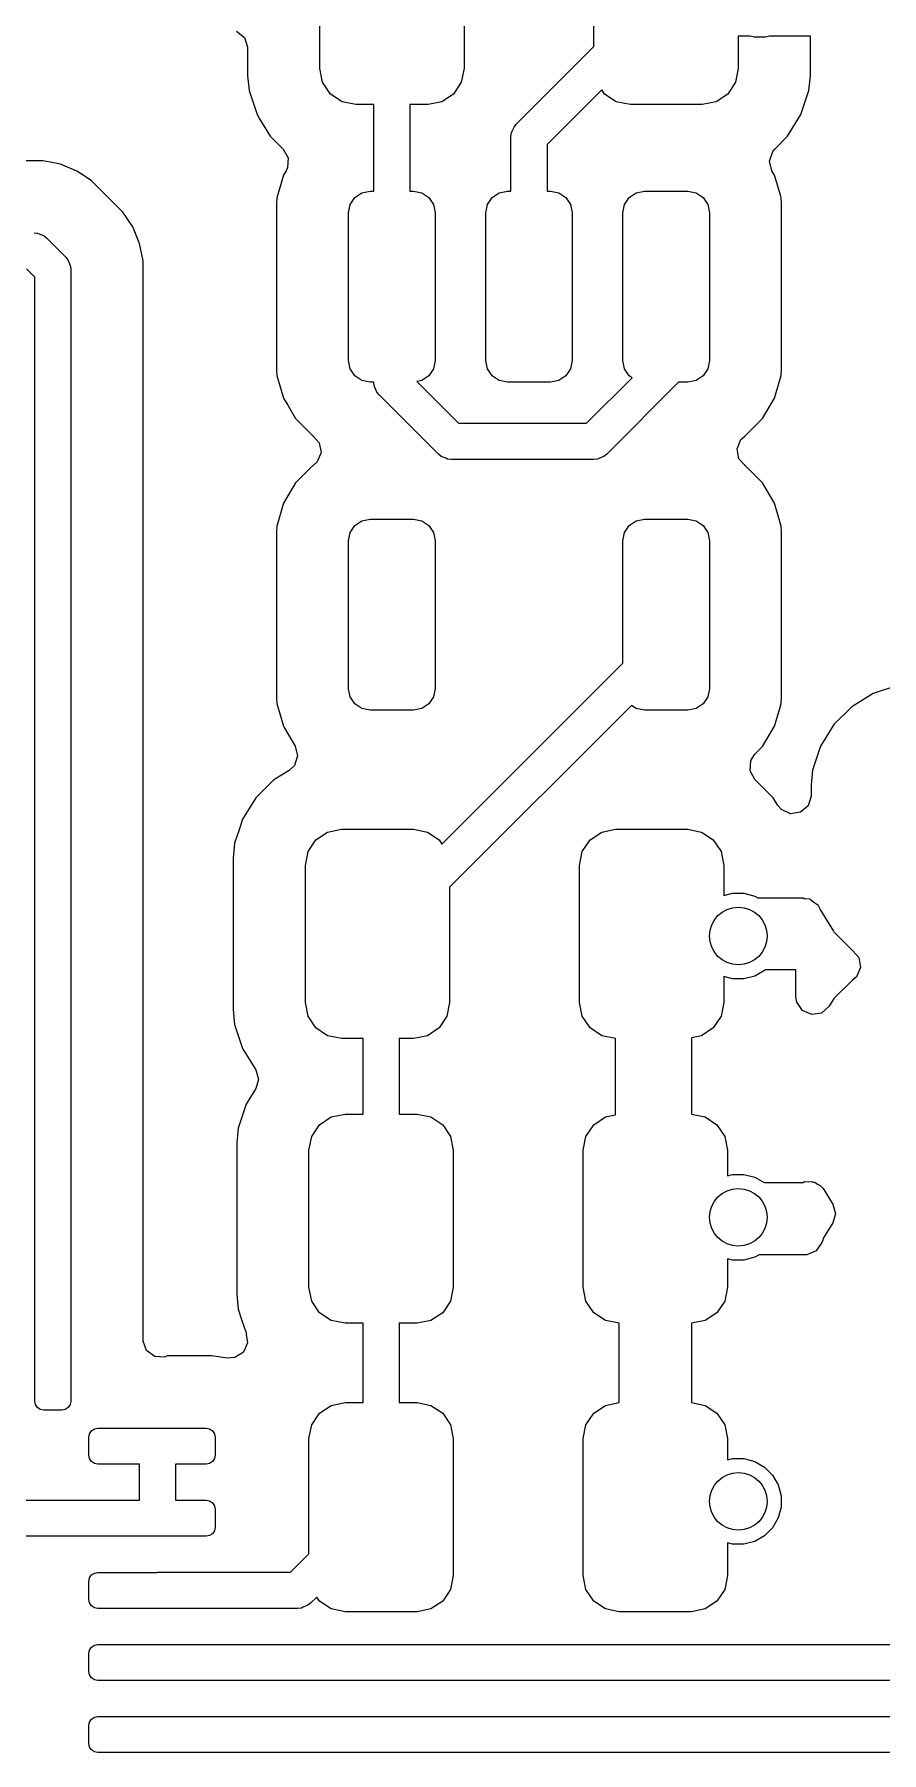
# Model space of a CAD drawing. Extents: x 1.91 to 4.47, y -4.27 to -2.07.
# Drawn here: x 3.7745 to 4.0056, y -3.628 to -3.159 of the extents above; entities that cross this region are included whole.
import ezdxf

# ---------------------------------------------------------------- set-up
doc = ezdxf.new("R2010")
doc.units = 0
doc.header["$MEASUREMENT"] = 0
doc.layers.add('BLACK', color=7, linetype='CONTINUOUS')

msp = doc.modelspace()

# ---------------------------------------------------------------- linework, layer by layer
at = {"layer": 'BLACK', "linetype": 'CONTINUOUS'}
for p, q in [((3.89173, -3.13091), (3.89173, -3.16831)), ((3.92717, -3.16233), (3.92717, -3.13091)), ((3.85236, -3.16831), (3.85236, -3.14202)), ((3.82964, -3.15813), (3.83179, -3.15986)), ((3.83179, -3.15986), (3.83265, -3.16247)), ((3.96981, -3.15945), (3.96654, -3.15945)), ((3.96654, -3.15945), (3.96654, -3.16831)), ((3.9709, -3.15974), (3.96981, -3.15945)), ((3.97398, -3.15974), (3.9709, -3.15974)), ((3.97507, -3.15945), (3.97398, -3.15974)), ((3.98622, -3.15945), (3.97507, -3.15945)), ((3.98622, -3.17027), (3.98622, -3.15945)), ((3.83265, -3.16247), (3.83266, -3.16264)), ((3.83266, -3.16264), (3.83266, -3.17028)), ((3.90597, -3.18353), (3.92717, -3.16233)), ((3.83266, -3.17028), (3.83266, -3.17028)), ((3.83266, -3.17028), (3.83307, -3.17432)), ((3.85311, -3.17207), (3.85236, -3.16831)), ((3.89173, -3.16831), (3.89098, -3.17207)), ((3.96654, -3.16831), (3.96579, -3.17207)), ((3.98581, -3.17432), (3.98622, -3.17028)), ((3.98622, -3.17028), (3.98622, -3.17027)), ((3.83307, -3.17432), (3.83307, -3.17432)), ((3.83307, -3.17432), (3.83524, -3.18088)), ((3.85525, -3.17527), (3.85311, -3.17207)), ((3.85844, -3.1774), (3.85525, -3.17527)), ((3.88885, -3.17527), (3.88566, -3.1774)), ((3.89098, -3.17207), (3.88885, -3.17527)), ((3.92929, -3.17413), (3.91437, -3.18905)), ((3.93005, -3.17527), (3.92929, -3.17413)), ((3.93324, -3.1774), (3.93005, -3.17527)), ((3.96365, -3.17527), (3.96046, -3.1774)), ((3.96579, -3.17207), (3.96365, -3.17527)), ((3.98364, -3.18087), (3.98581, -3.17432)), ((3.98581, -3.17432), (3.98581, -3.17432)), ((3.8622, -3.17815), (3.85844, -3.1774)), ((3.86713, -3.17815), (3.8622, -3.17815)), ((3.86713, -3.20177), (3.86713, -3.17815)), ((3.88189, -3.17815), (3.87697, -3.17815)), ((3.87697, -3.17815), (3.87697, -3.20177)), ((3.88566, -3.1774), (3.88189, -3.17815)), ((3.93701, -3.17815), (3.93324, -3.1774)), ((3.95669, -3.17815), (3.93701, -3.17815)), ((3.96046, -3.1774), (3.95669, -3.17815)), ((3.83524, -3.18088), (3.83524, -3.18088)), ((3.83524, -3.18088), (3.83595, -3.18202)), ((3.83595, -3.18202), (3.83886, -3.18675)), ((3.90488, -3.18543), (3.90536, -3.18427)), ((3.90536, -3.18427), (3.90597, -3.18353)), ((3.90536, -3.18427), (3.90536, -3.18427)), ((3.98001, -3.18675), (3.98364, -3.18087)), ((3.98364, -3.18087), (3.98364, -3.18087)), ((3.83886, -3.18675), (3.83887, -3.18676)), ((3.83887, -3.18676), (3.84241, -3.1903)), ((3.90453, -3.18701), (3.90462, -3.18605)), ((3.90453, -3.20177), (3.90453, -3.18701)), ((3.90462, -3.18605), (3.90469, -3.18589)), ((3.90469, -3.18589), (3.90488, -3.18543)), ((3.91437, -3.18905), (3.91437, -3.20177)), ((3.97648, -3.19028), (3.98001, -3.18675)), ((3.77683, -3.19348), (3.50332, -3.19348)), ((3.77881, -3.19388), (3.77683, -3.19348)), ((3.77683, -3.19348), (3.77683, -3.19348)), ((3.77683, -3.19348), (3.77683, -3.19348)), ((3.78159, -3.19443), (3.77881, -3.19388)), ((3.77881, -3.19388), (3.77881, -3.19388)), ((3.84241, -3.1903), (3.84372, -3.19271)), ((3.84372, -3.19271), (3.84353, -3.19545)), ((3.97505, -3.19355), (3.97593, -3.19094)), ((3.97573, -3.19621), (3.97505, -3.19355)), ((3.97593, -3.19094), (3.97648, -3.19028)), ((3.78291, -3.19497), (3.78159, -3.19443)), ((3.78159, -3.19443), (3.78159, -3.19443)), ((3.78159, -3.19443), (3.78159, -3.19443)), ((3.78607, -3.19629), (3.78291, -3.19497)), ((3.78809, -3.19763), (3.78607, -3.19629)), ((3.78832, -3.19779), (3.78809, -3.19763)), ((3.79011, -3.19898), (3.78832, -3.19779)), ((3.78832, -3.19779), (3.78832, -3.19779)), ((3.84245, -3.19743), (3.84065, -3.20364)), ((3.84298, -3.19653), (3.84245, -3.19743)), ((3.84245, -3.19743), (3.84245, -3.19743)), ((3.84316, -3.19623), (3.84298, -3.19653)), ((3.84353, -3.19545), (3.84316, -3.19623)), ((3.97645, -3.19743), (3.97573, -3.19621)), ((3.97679, -3.19861), (3.97645, -3.19743)), ((3.97803, -3.20286), (3.97679, -3.19861)), ((3.79371, -3.20258), (3.79011, -3.19898)), ((3.7951, -3.20398), (3.79371, -3.20258)), ((3.79371, -3.20258), (3.79371, -3.20258)), ((3.84065, -3.20364), (3.84053, -3.20509)), ((3.84065, -3.20364), (3.84065, -3.20364)), ((3.86069, -3.20542), (3.86197, -3.2035)), ((3.86197, -3.2035), (3.86388, -3.20222)), ((3.86388, -3.20222), (3.86614, -3.20177)), ((3.86614, -3.20177), (3.86713, -3.20177)), ((3.87697, -3.20177), (3.87795, -3.20177)), ((3.87795, -3.20177), (3.88021, -3.20222)), ((3.88021, -3.20222), (3.88213, -3.2035)), ((3.88213, -3.2035), (3.88341, -3.20542)), ((3.89809, -3.20542), (3.89937, -3.2035)), ((3.89937, -3.2035), (3.90128, -3.20222)), ((3.90128, -3.20222), (3.90354, -3.20177)), ((3.90354, -3.20177), (3.90453, -3.20177)), ((3.91437, -3.20177), (3.91535, -3.20177)), ((3.91535, -3.20177), (3.91761, -3.20222)), ((3.91761, -3.20222), (3.91953, -3.2035)), ((3.91953, -3.2035), (3.92081, -3.20542)), ((3.93549, -3.20542), (3.93677, -3.2035)), ((3.93677, -3.2035), (3.93868, -3.20222)), ((3.93868, -3.20222), (3.94094, -3.20177)), ((3.94094, -3.20177), (3.95276, -3.20177)), ((3.95276, -3.20177), (3.95502, -3.20222)), ((3.95502, -3.20222), (3.95693, -3.2035)), ((3.95693, -3.2035), (3.95821, -3.20542)), ((3.97825, -3.20364), (3.97803, -3.20286)), ((3.97837, -3.20509), (3.97825, -3.20364)), ((3.79866, -3.20753), (3.7951, -3.20398)), ((3.7951, -3.20398), (3.7951, -3.20398)), ((3.80135, -3.21156), (3.79866, -3.20753)), ((3.79866, -3.20753), (3.79866, -3.20753)), ((3.84053, -3.20509), (3.84053, -3.25062)), ((3.86024, -3.20768), (3.86069, -3.20542)), ((3.86024, -3.24803), (3.86024, -3.20768)), ((3.88341, -3.20542), (3.88386, -3.20768)), ((3.88386, -3.20768), (3.88386, -3.24803)), ((3.89764, -3.20768), (3.89809, -3.20542)), ((3.89764, -3.24803), (3.89764, -3.20768)), ((3.92081, -3.20542), (3.92126, -3.20768)), ((3.92126, -3.20768), (3.92126, -3.24803)), ((3.93504, -3.20768), (3.93549, -3.20542)), ((3.93504, -3.24803), (3.93504, -3.20768)), ((3.95821, -3.20542), (3.95866, -3.20768)), ((3.95866, -3.20768), (3.95866, -3.24803)), ((3.97837, -3.25062), (3.97837, -3.20509)), ((3.80169, -3.21239), (3.80135, -3.21156)), ((3.80135, -3.21156), (3.80135, -3.21156)), ((3.80321, -3.21605), (3.80169, -3.21239)), ((3.77441, -3.21319), (3.77537, -3.21328)), ((3.77537, -3.21328), (3.77537, -3.21328)), ((3.77537, -3.21328), (3.77559, -3.21337)), ((3.77559, -3.21337), (3.77714, -3.21402)), ((3.77714, -3.21402), (3.77714, -3.21402)), ((3.77714, -3.21402), (3.77789, -3.21463)), ((3.77789, -3.21463), (3.78301, -3.21975)), ((3.80415, -3.22079), (3.80321, -3.21605)), ((3.78301, -3.21975), (3.78362, -3.22049)), ((3.78362, -3.22049), (3.78362, -3.22049)), ((3.78362, -3.22049), (3.78407, -3.22159)), ((3.78407, -3.22159), (3.78427, -3.22206)), ((3.78427, -3.22206), (3.78435, -3.22227)), ((3.78435, -3.22227), (3.78445, -3.22323)), ((3.80415, -3.2208), (3.80415, -3.22079)), ((3.80415, -3.51534), (3.80415, -3.2208)), ((3.80415, -3.2208), (3.80415, -3.2208)), ((3.77461, -3.22527), (3.77237, -3.22303)), ((3.77461, -3.51583), (3.77461, -3.22527)), ((3.78445, -3.22323), (3.78445, -3.50254)), ((3.86069, -3.25029), (3.86024, -3.24803)), ((3.86197, -3.25221), (3.86069, -3.25029)), ((3.88341, -3.25029), (3.88213, -3.25221)), ((3.88386, -3.24803), (3.88341, -3.25029)), ((3.89809, -3.25029), (3.89764, -3.24803)), ((3.89937, -3.25221), (3.89809, -3.25029)), ((3.92081, -3.25029), (3.91953, -3.25221)), ((3.92126, -3.24803), (3.92081, -3.25029)), ((3.93549, -3.25029), (3.93504, -3.24803)), ((3.93677, -3.25221), (3.93549, -3.25029)), ((3.95821, -3.25029), (3.95693, -3.25221)), ((3.95866, -3.24803), (3.95821, -3.25029)), ((3.84053, -3.25062), (3.84065, -3.25207)), ((3.84065, -3.25207), (3.84065, -3.25207)), ((3.84065, -3.25207), (3.84245, -3.25828)), ((3.86388, -3.25349), (3.86197, -3.25221)), ((3.86614, -3.25394), (3.86388, -3.25349)), ((3.86713, -3.25394), (3.86614, -3.25394)), ((3.86722, -3.2549), (3.86713, -3.25394)), ((3.86732, -3.25514), (3.86722, -3.2549)), ((3.86722, -3.2549), (3.86722, -3.2549)), ((3.86796, -3.25667), (3.86732, -3.25514)), ((3.88021, -3.25349), (3.87883, -3.25376)), ((3.87883, -3.25376), (3.89023, -3.26516)), ((3.88213, -3.25221), (3.88021, -3.25349)), ((3.90128, -3.25349), (3.89937, -3.25221)), ((3.90354, -3.25394), (3.90128, -3.25349)), ((3.91535, -3.25394), (3.90354, -3.25394)), ((3.91761, -3.25349), (3.91535, -3.25394)), ((3.91953, -3.25221), (3.91761, -3.25349)), ((3.92513, -3.26516), (3.93755, -3.25273)), ((3.95027, -3.25394), (3.93065, -3.27356)), ((3.93755, -3.25273), (3.93677, -3.25221)), ((3.95276, -3.25394), (3.95027, -3.25394)), ((3.95502, -3.25349), (3.95276, -3.25394)), ((3.95693, -3.25221), (3.95502, -3.25349)), ((3.97645, -3.25828), (3.97806, -3.25272)), ((3.97806, -3.25272), (3.97825, -3.25207)), ((3.97825, -3.25207), (3.97826, -3.25197)), ((3.97825, -3.25207), (3.97825, -3.25207)), ((3.97826, -3.25197), (3.97837, -3.25062)), ((3.84245, -3.25828), (3.84245, -3.25828)), ((3.84245, -3.25828), (3.84245, -3.25828)), ((3.84245, -3.25828), (3.84361, -3.26024)), ((3.86857, -3.25742), (3.86796, -3.25667)), ((3.86796, -3.25667), (3.86796, -3.25667)), ((3.88471, -3.27356), (3.86857, -3.25742)), ((3.97315, -3.26385), (3.97645, -3.25828)), ((3.84361, -3.26024), (3.84574, -3.26385)), ((3.84574, -3.26385), (3.84574, -3.26385)), ((3.84574, -3.26385), (3.85032, -3.26843)), ((3.96858, -3.26843), (3.97315, -3.26385)), ((3.85032, -3.26843), (3.85032, -3.26843)), ((3.85032, -3.26843), (3.85032, -3.26843)), ((3.85032, -3.26843), (3.85033, -3.26844)), ((3.85033, -3.26844), (3.85034, -3.26844)), ((3.85034, -3.26844), (3.85056, -3.26862)), ((3.85056, -3.26862), (3.85053, -3.26865)), ((3.85053, -3.26865), (3.85221, -3.27045)), ((3.89023, -3.26516), (3.92513, -3.26516)), ((3.96724, -3.26958), (3.96834, -3.26863)), ((3.96833, -3.26862), (3.96854, -3.26846)), ((3.96834, -3.26863), (3.96833, -3.26862)), ((3.96854, -3.26846), (3.96856, -3.26844)), ((3.96856, -3.26844), (3.96857, -3.26844)), ((3.96857, -3.26844), (3.96858, -3.26843)), ((3.8527, -3.27315), (3.85165, -3.2757)), ((3.85221, -3.27045), (3.8527, -3.27315)), ((3.88545, -3.27417), (3.88471, -3.27356)), ((3.93065, -3.27356), (3.9299, -3.27417)), ((3.9662, -3.27212), (3.96724, -3.26958)), ((3.96669, -3.27483), (3.9662, -3.27212)), ((3.85032, -3.27685), (3.84574, -3.28142)), ((3.85033, -3.27684), (3.85032, -3.27685)), ((3.85032, -3.27685), (3.85032, -3.27685)), ((3.85036, -3.27682), (3.85033, -3.27684)), ((3.85056, -3.27666), (3.85036, -3.27682)), ((3.85165, -3.2757), (3.85055, -3.27665)), ((3.85055, -3.27665), (3.85056, -3.27666)), ((3.88671, -3.27469), (3.88545, -3.27417)), ((3.88545, -3.27417), (3.88545, -3.27417)), ((3.88723, -3.27491), (3.88671, -3.27469)), ((3.88819, -3.275), (3.88723, -3.27491)), ((3.88723, -3.27491), (3.88723, -3.27491)), ((3.92717, -3.275), (3.88819, -3.275)), ((3.92813, -3.27491), (3.92717, -3.275)), ((3.92865, -3.27469), (3.92813, -3.27491)), ((3.92813, -3.27491), (3.92813, -3.27491)), ((3.9299, -3.27417), (3.92865, -3.27469)), ((3.9299, -3.27417), (3.9299, -3.27417)), ((3.96836, -3.27662), (3.96669, -3.27483)), ((3.96833, -3.27666), (3.96836, -3.27662)), ((3.96856, -3.27683), (3.96833, -3.27666)), ((3.96856, -3.27684), (3.96856, -3.27683)), ((3.96858, -3.27685), (3.96856, -3.27684)), ((3.97315, -3.28142), (3.96858, -3.27685)), ((3.96858, -3.27685), (3.96858, -3.27685)), ((3.96858, -3.27685), (3.96858, -3.27685)), ((3.84574, -3.28142), (3.84245, -3.28699)), ((3.84574, -3.28142), (3.84574, -3.28142)), ((3.97645, -3.28699), (3.97315, -3.28142)), ((3.97315, -3.28142), (3.97315, -3.28142)), ((3.97315, -3.28142), (3.97315, -3.28142)), ((3.84245, -3.28699), (3.84065, -3.29321)), ((3.84245, -3.28699), (3.84245, -3.28699)), ((3.97806, -3.29255), (3.97645, -3.28699)), ((3.97645, -3.28699), (3.97645, -3.28699)), ((3.97645, -3.28699), (3.97645, -3.28699)), ((3.86197, -3.29307), (3.86388, -3.29179)), ((3.86388, -3.29179), (3.86614, -3.29134)), ((3.86614, -3.29134), (3.87795, -3.29134)), ((3.87795, -3.29134), (3.88021, -3.29179)), ((3.88021, -3.29179), (3.88213, -3.29307)), ((3.93677, -3.29307), (3.93868, -3.29179)), ((3.93868, -3.29179), (3.94094, -3.29134)), ((3.94094, -3.29134), (3.95276, -3.29134)), ((3.95276, -3.29134), (3.95502, -3.29179)), ((3.95502, -3.29179), (3.95693, -3.29307)), ((3.97825, -3.29321), (3.97806, -3.29255)), ((3.84065, -3.29321), (3.84053, -3.29466)), ((3.84053, -3.29466), (3.84053, -3.34019)), ((3.84065, -3.29321), (3.84065, -3.29321)), ((3.86024, -3.29724), (3.86069, -3.29498)), ((3.86024, -3.3376), (3.86024, -3.29724)), ((3.86069, -3.29498), (3.86197, -3.29307)), ((3.88213, -3.29307), (3.88341, -3.29498)), ((3.88341, -3.29498), (3.88386, -3.29724)), ((3.88386, -3.29724), (3.88386, -3.3376)), ((3.93504, -3.29724), (3.93549, -3.29498)), ((3.93504, -3.33064), (3.93504, -3.29724)), ((3.93549, -3.29498), (3.93677, -3.29307)), ((3.95693, -3.29307), (3.95821, -3.29498)), ((3.95821, -3.29498), (3.95866, -3.29724)), ((3.95866, -3.29724), (3.95866, -3.3376)), ((3.97837, -3.29466), (3.97825, -3.29321)), ((3.97837, -3.34018), (3.97837, -3.29466)), ((3.88567, -3.38001), (3.93504, -3.33064)), ((3.86069, -3.33986), (3.86024, -3.3376)), ((3.88386, -3.3376), (3.88341, -3.33986)), ((3.95866, -3.3376), (3.95821, -3.33986)), ((4.00337, -3.33889), (3.99749, -3.34251)), ((4.00993, -3.33671), (4.00337, -3.33889)), ((4.00337, -3.33889), (4.00337, -3.33889)), ((3.84053, -3.34019), (3.84065, -3.34164)), ((3.84065, -3.34164), (3.84065, -3.34164)), ((3.84065, -3.34164), (3.84245, -3.34785)), ((3.86197, -3.34177), (3.86069, -3.33986)), ((3.86388, -3.34305), (3.86197, -3.34177)), ((3.86614, -3.3435), (3.86388, -3.34305)), ((3.87795, -3.3435), (3.86614, -3.3435)), ((3.88021, -3.34305), (3.87795, -3.3435)), ((3.88213, -3.34177), (3.88021, -3.34305)), ((3.88341, -3.33986), (3.88213, -3.34177)), ((3.9374, -3.3422), (3.8878, -3.3918)), ((3.93868, -3.34305), (3.9374, -3.3422)), ((3.94094, -3.3435), (3.93868, -3.34305)), ((3.95276, -3.3435), (3.94094, -3.3435)), ((3.95502, -3.34305), (3.95276, -3.3435)), ((3.95693, -3.34177), (3.95502, -3.34305)), ((3.95821, -3.33986), (3.95693, -3.34177)), ((3.97645, -3.34785), (3.97786, -3.34298)), ((3.97786, -3.34298), (3.97825, -3.34164)), ((3.97825, -3.34164), (3.97826, -3.34156)), ((3.97825, -3.34164), (3.97825, -3.34164)), ((3.97826, -3.34156), (3.97837, -3.34018)), ((3.99749, -3.34251), (3.99261, -3.3474)), ((3.84245, -3.34785), (3.84245, -3.34785)), ((3.84245, -3.34785), (3.84245, -3.34785)), ((3.84245, -3.34785), (3.84267, -3.34822)), ((3.84267, -3.34822), (3.84565, -3.35326)), ((3.97315, -3.35342), (3.97645, -3.34785)), ((3.99261, -3.3474), (3.98898, -3.35327)), ((3.84565, -3.35326), (3.84633, -3.35593)), ((3.97108, -3.35549), (3.97315, -3.35342)), ((3.97315, -3.35342), (3.97315, -3.35342)), ((3.98898, -3.35327), (3.98798, -3.3563)), ((3.98898, -3.35327), (3.98898, -3.35327)), ((3.84633, -3.35593), (3.84546, -3.35854)), ((3.96976, -3.35998), (3.96996, -3.35724)), ((3.96996, -3.35724), (3.97108, -3.35549)), ((3.98798, -3.3563), (3.98681, -3.35983)), ((3.83982, -3.36249), (3.83493, -3.36738)), ((3.84401, -3.3599), (3.83982, -3.36249)), ((3.83982, -3.36249), (3.83982, -3.36249)), ((3.84546, -3.35854), (3.84401, -3.3599)), ((3.97108, -3.36239), (3.96976, -3.35998)), ((3.97608, -3.36739), (3.97108, -3.36239)), ((3.98681, -3.35983), (3.9864, -3.36388)), ((3.98681, -3.35983), (3.98681, -3.35983)), ((3.98681, -3.35983), (3.98681, -3.35983)), ((3.83493, -3.36738), (3.83131, -3.37325)), ((3.97736, -3.36947), (3.97608, -3.36739)), ((3.9864, -3.36691), (3.98562, -3.36955)), ((3.9864, -3.36388), (3.9864, -3.36691)), ((3.97832, -3.3706), (3.97736, -3.36947)), ((3.98082, -3.37174), (3.97832, -3.3706)), ((3.98354, -3.37135), (3.98082, -3.37174)), ((3.98562, -3.36955), (3.98354, -3.37135)), ((3.83034, -3.37616), (3.82913, -3.37981)), ((3.83131, -3.37325), (3.83034, -3.37616)), ((3.83131, -3.37325), (3.83131, -3.37325)), ((3.85131, -3.37887), (3.8545, -3.37673)), ((3.8545, -3.37673), (3.85827, -3.37598)), ((3.85827, -3.37598), (3.87795, -3.37598)), ((3.87795, -3.37598), (3.88172, -3.37673)), ((3.88172, -3.37673), (3.88491, -3.37887)), ((3.92611, -3.37887), (3.9293, -3.37673)), ((3.9293, -3.37673), (3.93307, -3.37598)), ((3.93307, -3.37598), (3.95276, -3.37598)), ((3.95276, -3.37598), (3.95652, -3.37673)), ((3.95652, -3.37673), (3.95972, -3.37887)), ((3.82913, -3.37981), (3.82872, -3.38386)), ((3.82913, -3.37981), (3.82913, -3.37981)), ((3.82913, -3.37981), (3.82913, -3.37981)), ((3.84917, -3.38206), (3.85131, -3.37887)), ((3.88491, -3.37887), (3.88567, -3.38001)), ((3.92398, -3.38206), (3.92611, -3.37887)), ((3.95972, -3.37887), (3.96185, -3.38206)), ((3.82872, -3.38386), (3.82872, -3.4252)), ((3.84843, -3.38583), (3.84917, -3.38206)), ((3.84843, -3.42323), (3.84843, -3.38583)), ((3.92323, -3.38583), (3.92398, -3.38206)), ((3.92323, -3.42323), (3.92323, -3.38583)), ((3.96185, -3.38206), (3.9626, -3.38583)), ((3.9626, -3.38583), (3.9626, -3.39405)), ((3.8878, -3.3918), (3.8878, -3.42323)), ((3.9626, -3.39405), (3.96499, -3.39341)), ((3.96499, -3.39341), (3.96808, -3.39341)), ((3.96808, -3.39341), (3.97106, -3.39421)), ((3.97106, -3.39421), (3.97188, -3.39469)), ((3.97188, -3.39469), (3.98431, -3.39469)), ((3.98431, -3.39469), (3.98431, -3.39484)), ((3.98431, -3.39484), (3.98474, -3.39489)), ((3.98474, -3.39489), (3.98602, -3.39498)), ((3.98602, -3.39498), (3.9861, -3.39503)), ((3.9861, -3.39503), (3.98619, -3.39504)), ((3.98619, -3.39504), (3.98719, -3.39585)), ((3.98719, -3.39585), (3.98822, -3.39662)), ((3.98822, -3.39662), (3.98828, -3.39673)), ((3.98828, -3.39673), (3.98833, -3.39677)), ((3.98833, -3.39677), (3.98895, -3.39802)), ((3.98895, -3.39802), (3.98898, -3.3981)), ((3.98898, -3.3981), (3.98898, -3.3981)), ((3.98898, -3.3981), (3.98898, -3.3981)), ((3.98898, -3.3981), (3.9925, -3.4038)), ((3.9925, -3.4038), (3.99261, -3.40398)), ((3.99261, -3.40398), (3.99749, -3.40887)), ((3.99749, -3.40887), (3.99761, -3.40894)), ((3.99761, -3.40894), (3.99767, -3.409)), ((3.99767, -3.409), (3.99772, -3.40904)), ((3.99772, -3.40904), (3.99771, -3.40905)), ((3.99771, -3.40905), (3.99945, -3.41098)), ((3.97373, -3.41449), (3.97106, -3.41603)), ((3.97384, -3.41437), (3.97373, -3.41449)), ((3.98228, -3.41437), (3.97384, -3.41437)), ((3.98228, -3.42173), (3.98228, -3.41437)), ((3.99989, -3.4137), (3.99879, -3.41622)), ((3.99945, -3.41098), (3.99989, -3.4137)), ((3.96499, -3.41683), (3.9626, -3.41619)), ((3.9626, -3.41619), (3.9626, -3.42323)), ((3.96808, -3.41683), (3.96499, -3.41683)), ((3.97106, -3.41603), (3.96808, -3.41683)), ((3.99749, -3.41731), (3.99261, -3.4222)), ((3.99761, -3.41725), (3.99749, -3.41731)), ((3.99879, -3.41622), (3.99761, -3.41725)), ((3.84917, -3.42699), (3.84843, -3.42323)), ((3.8878, -3.42323), (3.88705, -3.42699)), ((3.92398, -3.42699), (3.92323, -3.42323)), ((3.9626, -3.42323), (3.96185, -3.42699)), ((3.98251, -3.42319), (3.98228, -3.42173)), ((3.98404, -3.42547), (3.98251, -3.42319)), ((3.99261, -3.4222), (3.99132, -3.42429)), ((3.99261, -3.4222), (3.99261, -3.4222)), ((3.82872, -3.4252), (3.82872, -3.4252)), ((3.82872, -3.4252), (3.82913, -3.42924)), ((3.85131, -3.43019), (3.84917, -3.42699)), ((3.88705, -3.42699), (3.88491, -3.43019)), ((3.92611, -3.43019), (3.92398, -3.42699)), ((3.96185, -3.42699), (3.95972, -3.43019)), ((3.98656, -3.42657), (3.98404, -3.42547)), ((3.98928, -3.42613), (3.98656, -3.42657)), ((3.99132, -3.42429), (3.98928, -3.42613)), ((3.82913, -3.42924), (3.82913, -3.42924)), ((3.82913, -3.42924), (3.83131, -3.4358)), ((3.8545, -3.43232), (3.85131, -3.43019)), ((3.85827, -3.43307), (3.8545, -3.43232)), ((3.86417, -3.43307), (3.85827, -3.43307)), ((3.86417, -3.45374), (3.86417, -3.43307)), ((3.87795, -3.43307), (3.87402, -3.43307)), ((3.87402, -3.43307), (3.87402, -3.45374)), ((3.88172, -3.43232), (3.87795, -3.43307)), ((3.88491, -3.43019), (3.88172, -3.43232)), ((3.9293, -3.43232), (3.92611, -3.43019)), ((3.93307, -3.43307), (3.9293, -3.43232)), ((3.93307, -3.45394), (3.93307, -3.43307)), ((3.95652, -3.43232), (3.95374, -3.43288)), ((3.95374, -3.43288), (3.95374, -3.45374)), ((3.95972, -3.43019), (3.95652, -3.43232)), ((3.83131, -3.4358), (3.83131, -3.4358)), ((3.83131, -3.4358), (3.83491, -3.44164)), ((3.83491, -3.44164), (3.83563, -3.44429)), ((3.83491, -3.44677), (3.83229, -3.45101)), ((3.83563, -3.44429), (3.83491, -3.44677)), ((3.83229, -3.45101), (3.83119, -3.45432)), ((3.83229, -3.45101), (3.83229, -3.45101)), ((3.83119, -3.45432), (3.83012, -3.45757)), ((3.85016, -3.45982), (3.85229, -3.45662)), ((3.85229, -3.45662), (3.85549, -3.45449)), ((3.85549, -3.45449), (3.85925, -3.45374)), ((3.85925, -3.45374), (3.86417, -3.45374)), ((3.87402, -3.45374), (3.87894, -3.45374)), ((3.87894, -3.45374), (3.8827, -3.45449)), ((3.8827, -3.45449), (3.8859, -3.45662)), ((3.8859, -3.45662), (3.88803, -3.45982)), ((3.92496, -3.45982), (3.9271, -3.45662)), ((3.9271, -3.45662), (3.93029, -3.45449)), ((3.93029, -3.45449), (3.93307, -3.45394)), ((3.95374, -3.45374), (3.95751, -3.45449)), ((3.95751, -3.45449), (3.9607, -3.45662)), ((3.9607, -3.45662), (3.96283, -3.45982)), ((3.83012, -3.45757), (3.8297, -3.46161)), ((3.8297, -3.46161), (3.8297, -3.50295)), ((3.83012, -3.45757), (3.83012, -3.45757)), ((3.83012, -3.45757), (3.83012, -3.45757)), ((3.84941, -3.46358), (3.85016, -3.45982)), ((3.88803, -3.45982), (3.88878, -3.46358)), ((3.92421, -3.46358), (3.92496, -3.45982)), ((3.96283, -3.45982), (3.96358, -3.46358)), ((3.84941, -3.50098), (3.84941, -3.46358)), ((3.88878, -3.46358), (3.88878, -3.50098)), ((3.92421, -3.50098), (3.92421, -3.46358)), ((3.96358, -3.46358), (3.96358, -3.47056)), ((3.96358, -3.47056), (3.96499, -3.47018)), ((3.96499, -3.47018), (3.96808, -3.47018)), ((3.96808, -3.47018), (3.97106, -3.47098)), ((3.97106, -3.47098), (3.97359, -3.47244)), ((3.97359, -3.47244), (3.98375, -3.47244)), ((3.98375, -3.47244), (3.98377, -3.47242)), ((3.98377, -3.47242), (3.98425, -3.47236)), ((3.98425, -3.47236), (3.98467, -3.47213)), ((3.98467, -3.47213), (3.98559, -3.4722)), ((3.98559, -3.4722), (3.9865, -3.47208)), ((3.9865, -3.47208), (3.98693, -3.47229)), ((3.98693, -3.47229), (3.98742, -3.47233)), ((3.98742, -3.47233), (3.98815, -3.47288)), ((3.98815, -3.47288), (3.98898, -3.47327)), ((3.98898, -3.47327), (3.98947, -3.47386)), ((3.98947, -3.47386), (3.98962, -3.47398)), ((3.98962, -3.47398), (3.98987, -3.47434)), ((3.98987, -3.47434), (3.99199, -3.47778)), ((3.99199, -3.47778), (3.99231, -3.47829)), ((3.99231, -3.47829), (3.99303, -3.48095)), ((3.99231, -3.48342), (3.98977, -3.48753)), ((3.99303, -3.48095), (3.99231, -3.48342)), ((3.98936, -3.48878), (3.98779, -3.49104)), ((3.98949, -3.48838), (3.98936, -3.48878)), ((3.98977, -3.48753), (3.98949, -3.48838)), ((3.98977, -3.48753), (3.98977, -3.48753)), ((3.96499, -3.4936), (3.96358, -3.49322)), ((3.96358, -3.49322), (3.96358, -3.50098)), ((3.96808, -3.4936), (3.96499, -3.4936)), ((3.97106, -3.4928), (3.96808, -3.4936)), ((3.97223, -3.49213), (3.97106, -3.4928)), ((3.98472, -3.49213), (3.97223, -3.49213)), ((3.98525, -3.4921), (3.98472, -3.49213)), ((3.98779, -3.49104), (3.98525, -3.4921)), ((3.78445, -3.50254), (3.78445, -3.50254)), ((3.78445, -3.50254), (3.78445, -3.53207)), ((3.8297, -3.50295), (3.8297, -3.50295)), ((3.8297, -3.50295), (3.83012, -3.507)), ((3.85016, -3.50475), (3.84941, -3.50098)), ((3.88878, -3.50098), (3.88803, -3.50475)), ((3.92496, -3.50475), (3.92421, -3.50098)), ((3.96358, -3.50098), (3.96283, -3.50475)), ((3.83012, -3.507), (3.83012, -3.507)), ((3.83012, -3.507), (3.83104, -3.50979)), ((3.85229, -3.50794), (3.85016, -3.50475)), ((3.85549, -3.51008), (3.85229, -3.50794)), ((3.8859, -3.50794), (3.8827, -3.51008)), ((3.88803, -3.50475), (3.8859, -3.50794)), ((3.9271, -3.50794), (3.92496, -3.50475)), ((3.93029, -3.51008), (3.9271, -3.50794)), ((3.9607, -3.50794), (3.95751, -3.51008)), ((3.96283, -3.50475), (3.9607, -3.50794)), ((3.83104, -3.50979), (3.83224, -3.5134)), ((3.85925, -3.51083), (3.85549, -3.51008)), ((3.86417, -3.51083), (3.85925, -3.51083)), ((3.86417, -3.53248), (3.86417, -3.51083)), ((3.87894, -3.51083), (3.87402, -3.51083)), ((3.87402, -3.51083), (3.87402, -3.53248)), ((3.8827, -3.51008), (3.87894, -3.51083)), ((3.93406, -3.51083), (3.93029, -3.51008)), ((3.93406, -3.53248), (3.93406, -3.51083)), ((3.95751, -3.51008), (3.95374, -3.51083)), ((3.95374, -3.51083), (3.95374, -3.53248)), ((3.77461, -3.53207), (3.77461, -3.51583)), ((3.77461, -3.51583), (3.77461, -3.51583)), ((3.80417, -3.51569), (3.80415, -3.51534)), ((3.80513, -3.51827), (3.80417, -3.51569)), ((3.83265, -3.51616), (3.83152, -3.51867)), ((3.83224, -3.5134), (3.83238, -3.51383)), ((3.83238, -3.51383), (3.8323, -3.51385)), ((3.8323, -3.51385), (3.83265, -3.51616)), ((3.80733, -3.51991), (3.80513, -3.51827)), ((3.81007, -3.52011), (3.80733, -3.51991)), ((3.81071, -3.51976), (3.81007, -3.52011)), ((3.82281, -3.51976), (3.81071, -3.51976)), ((3.82717, -3.52034), (3.82281, -3.51976)), ((3.82281, -3.51976), (3.82281, -3.51976)), ((3.82922, -3.52017), (3.82717, -3.52034)), ((3.83152, -3.51867), (3.82922, -3.52017)), ((3.77479, -3.53301), (3.77461, -3.53207)), ((3.77533, -3.53381), (3.77479, -3.53301)), ((3.77613, -3.53434), (3.77533, -3.53381)), ((3.77707, -3.53453), (3.77613, -3.53434)), ((3.78199, -3.53453), (3.77707, -3.53453)), ((3.78293, -3.53434), (3.78199, -3.53453)), ((3.78373, -3.53381), (3.78293, -3.53434)), ((3.78426, -3.53301), (3.78373, -3.53381)), ((3.78445, -3.53207), (3.78426, -3.53301)), ((3.85016, -3.53856), (3.85229, -3.53536)), ((3.85229, -3.53536), (3.85549, -3.53323)), ((3.85549, -3.53323), (3.85925, -3.53248)), ((3.85925, -3.53248), (3.86417, -3.53248)), ((3.87402, -3.53248), (3.87894, -3.53248)), ((3.87894, -3.53248), (3.8827, -3.53323)), ((3.8827, -3.53323), (3.8859, -3.53536)), ((3.8859, -3.53536), (3.88803, -3.53856)), ((3.92496, -3.53856), (3.9271, -3.53536)), ((3.9271, -3.53536), (3.93029, -3.53323)), ((3.93029, -3.53323), (3.93406, -3.53248)), ((3.95374, -3.53248), (3.95751, -3.53323)), ((3.95751, -3.53323), (3.9607, -3.53536)), ((3.9607, -3.53536), (3.96283, -3.53856)), ((3.78937, -3.54191), (3.78956, -3.54097)), ((3.78956, -3.54097), (3.79009, -3.54017)), ((3.79009, -3.54017), (3.79089, -3.53964)), ((3.79089, -3.53964), (3.79183, -3.53945)), ((3.79183, -3.53945), (3.82136, -3.53945)), ((3.82136, -3.53945), (3.8223, -3.53964)), ((3.8223, -3.53964), (3.8231, -3.54017)), ((3.8231, -3.54017), (3.82363, -3.54097)), ((3.82363, -3.54097), (3.82382, -3.54191)), ((3.84941, -3.54232), (3.85016, -3.53856)), ((3.88803, -3.53856), (3.88878, -3.54232)), ((3.92421, -3.54232), (3.92496, -3.53856)), ((3.96283, -3.53856), (3.96358, -3.54232)), ((3.78937, -3.54683), (3.78937, -3.54191)), ((3.82382, -3.54191), (3.82382, -3.54683)), ((3.84941, -3.57375), (3.84941, -3.54232)), ((3.88878, -3.54232), (3.88878, -3.57972)), ((3.92421, -3.57972), (3.92421, -3.54232)), ((3.96358, -3.54232), (3.96358, -3.54812)), ((3.78956, -3.54777), (3.78937, -3.54683)), ((3.79009, -3.54857), (3.78956, -3.54777)), ((3.79089, -3.5491), (3.79009, -3.54857)), ((3.79183, -3.54929), (3.79089, -3.5491)), ((3.80315, -3.54929), (3.79183, -3.54929)), ((3.80315, -3.55913), (3.80315, -3.54929)), ((3.82136, -3.54929), (3.81299, -3.54929)), ((3.81299, -3.54929), (3.81299, -3.55913)), ((3.8223, -3.5491), (3.82136, -3.54929)), ((3.8231, -3.54857), (3.8223, -3.5491)), ((3.82363, -3.54777), (3.8231, -3.54857)), ((3.82382, -3.54683), (3.82363, -3.54777)), ((3.96358, -3.54812), (3.96499, -3.54774)), ((3.96499, -3.54774), (3.96808, -3.54774)), ((3.96808, -3.54774), (3.97106, -3.54854)), ((3.97106, -3.54854), (3.97373, -3.55008)), ((3.97373, -3.55008), (3.97591, -3.55226)), ((3.97591, -3.55226), (3.97745, -3.55493)), ((3.97745, -3.55493), (3.97825, -3.55791)), ((3.77165, -3.55913), (3.80315, -3.55913)), ((3.81299, -3.55913), (3.82136, -3.55913)), ((3.82136, -3.55913), (3.8223, -3.55932)), ((3.8223, -3.55932), (3.8231, -3.55985)), ((3.8231, -3.55985), (3.82363, -3.56065)), ((3.97825, -3.55791), (3.97825, -3.56099)), ((3.82363, -3.56065), (3.82382, -3.56159)), ((3.82382, -3.56159), (3.82382, -3.56652)), ((3.97745, -3.56397), (3.97591, -3.56664)), ((3.97825, -3.56099), (3.97745, -3.56397)), ((3.79183, -3.56898), (3.77165, -3.56898)), ((3.82136, -3.56898), (3.79183, -3.56898)), ((3.8223, -3.56879), (3.82136, -3.56898)), ((3.8231, -3.56826), (3.8223, -3.56879)), ((3.82363, -3.56746), (3.8231, -3.56826)), ((3.82382, -3.56652), (3.82363, -3.56746)), ((3.97373, -3.56882), (3.97106, -3.57036)), ((3.97591, -3.56664), (3.97373, -3.56882)), ((3.84435, -3.57881), (3.84941, -3.57375)), ((3.96499, -3.57116), (3.96358, -3.57078)), ((3.96358, -3.57078), (3.96358, -3.57972)), ((3.96808, -3.57116), (3.96499, -3.57116)), ((3.97106, -3.57036), (3.96808, -3.57116)), ((3.79089, -3.57901), (3.79183, -3.57882)), ((3.79183, -3.57882), (3.808, -3.57882)), ((3.808, -3.57882), (3.80807, -3.57881)), ((3.80807, -3.57881), (3.84435, -3.57881)), ((3.78937, -3.58128), (3.78956, -3.58034)), ((3.78937, -3.5862), (3.78937, -3.58128)), ((3.78956, -3.58034), (3.79009, -3.57954)), ((3.79009, -3.57954), (3.79089, -3.57901)), ((3.88803, -3.58349), (3.8859, -3.58668)), ((3.88878, -3.57972), (3.88803, -3.58349)), ((3.92496, -3.58349), (3.92421, -3.57972)), ((3.9271, -3.58668), (3.92496, -3.58349)), ((3.96283, -3.58349), (3.9607, -3.58668)), ((3.96358, -3.57972), (3.96283, -3.58349)), ((3.78956, -3.58714), (3.78937, -3.5862)), ((3.79009, -3.58794), (3.78956, -3.58714)), ((3.79089, -3.58847), (3.79009, -3.58794)), ((3.84912, -3.58782), (3.84787, -3.58834)), ((3.84987, -3.58721), (3.84912, -3.58782)), ((3.84912, -3.58782), (3.84912, -3.58782)), ((3.85153, -3.58555), (3.84987, -3.58721)), ((3.85229, -3.58668), (3.85153, -3.58555)), ((3.85549, -3.58882), (3.85229, -3.58668)), ((3.8859, -3.58668), (3.8827, -3.58882)), ((3.93029, -3.58882), (3.9271, -3.58668)), ((3.9607, -3.58668), (3.95751, -3.58882)), ((3.79183, -3.58866), (3.79089, -3.58847)), ((3.82136, -3.58866), (3.79183, -3.58866)), ((3.8214, -3.58865), (3.82136, -3.58866)), ((3.84639, -3.58865), (3.8214, -3.58865)), ((3.84735, -3.58856), (3.84639, -3.58865)), ((3.84787, -3.58834), (3.84735, -3.58856)), ((3.84735, -3.58856), (3.84735, -3.58856)), ((3.85925, -3.58957), (3.85549, -3.58882)), ((3.87894, -3.58957), (3.85925, -3.58957)), ((3.8827, -3.58882), (3.87894, -3.58957)), ((3.93406, -3.58957), (3.93029, -3.58882)), ((3.95374, -3.58957), (3.93406, -3.58957)), ((3.95751, -3.58882), (3.95374, -3.58957)), ((3.78937, -3.60096), (3.78956, -3.60002)), ((3.78937, -3.60589), (3.78937, -3.60096)), ((3.78956, -3.60002), (3.79009, -3.59922)), ((3.79009, -3.59922), (3.79089, -3.59869)), ((3.79089, -3.59869), (3.79183, -3.5985)), ((3.79183, -3.5985), (3.80805, -3.5985)), ((3.80805, -3.5985), (3.80807, -3.5985)), ((3.80807, -3.5985), (4.00905, -3.5985)), ((3.78956, -3.60683), (3.78937, -3.60589)), ((3.79009, -3.60763), (3.78956, -3.60683)), ((3.79089, -3.60816), (3.79009, -3.60763)), ((3.79183, -3.60835), (3.79089, -3.60816)), ((3.82136, -3.60835), (3.79183, -3.60835)), ((3.82137, -3.60834), (3.82136, -3.60835)), ((4.02384, -3.60834), (3.82137, -3.60834)), ((3.78937, -3.62065), (3.78956, -3.61971)), ((3.78937, -3.62557), (3.78937, -3.62065)), ((3.78956, -3.61971), (3.79009, -3.61891)), ((3.79009, -3.61891), (3.79089, -3.61838)), ((3.79089, -3.61838), (3.79183, -3.61819)), ((3.79183, -3.61819), (3.82136, -3.61819)), ((3.82136, -3.61819), (3.82137, -3.61819)), ((3.82137, -3.61819), (4.06894, -3.61819)), ((3.78956, -3.62651), (3.78937, -3.62557)), ((3.79009, -3.62731), (3.78956, -3.62651)), ((3.79089, -3.62784), (3.79009, -3.62731)), ((3.79183, -3.62803), (3.79089, -3.62784)), ((3.80805, -3.62803), (3.79183, -3.62803)), ((3.80807, -3.62803), (3.80805, -3.62803)), ((4.07098, -3.62803), (3.80807, -3.62803))]:
    msp.add_line(p, q, dxfattribs=at)
at = {"layer": 'BLACK'}
for centre in [(3.96654, -3.40512), (3.96654, -3.48189), (3.96654, -3.55945)]:
    msp.add_circle(centre, 0.00787, dxfattribs=at)

doc.saveas('drawing.dxf')
